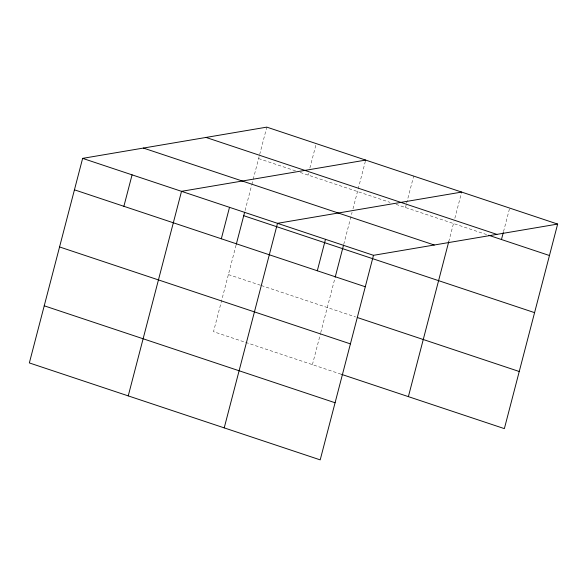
<?xml version="1.0" encoding="UTF-8"?>
<svg xmlns="http://www.w3.org/2000/svg" width="587" height="587" viewBox="0 0 587 587"><rect width="100%" height="100%" fill="white"/><g stroke="black" fill="none" stroke-linecap="round" stroke-linejoin="round"><path stroke-width="0.44" stroke-dasharray="2.94 2.2" d="M236.062 245.131L213.514 331.684L244.742 342.096M245.08 210.513L251.618 185.411M251.845 184.545L252.975 180.216M253.195 179.351L266.799 127.13M308.05 175.058L308.505 173.312M309.87 168.073L316.246 143.61M312.409 364.644L320.524 333.489M320.744 332.624L334.95 278.091M343.747 244.339L352.083 212.311M352.985 208.847L365.686 160.09M405.485 207.534L406.395 204.041M406.622 203.168L413.681 176.085M448.739 241.705L453.934 221.783M454.844 218.291L461.668 192.081M503.514 231.66L509.435 208.95M258.61 158.578L295.907 171.015M300.243 172.461L390.062 202.39M396.064 204.393L486.902 234.668M228.394 274.562L260.496 285.26M261.362 285.546L355.568 316.943M245.615 342.382L341.546 374.359"/><path stroke-width="0.88" d="M557.65 224.073L266.799 127.13L82.635 158.373L29.35 362.927L320.201 459.87L373.486 255.316L557.65 224.073L504.365 428.627L341.546 374.359M123.886 206.301L132.075 174.853M128.237 395.887L181.522 191.333L365.686 160.09M221.321 238.777L229.51 207.328M236.29 244.265L244.632 212.245M224.219 427.879L277.504 223.324L461.668 192.081M317.303 270.768L325.492 239.32M335.177 277.225L343.52 245.205M408.383 396.636L448.739 241.705M501.467 239.525L503.286 232.533M206.022 137.439L496.873 234.382M488.611 235.24L549.454 255.521M143.411 148.063L434.255 245.006M82.635 158.373L373.486 255.316M243.73 215.708L534.581 312.644M74.439 189.821L365.29 286.764M357.278 317.516L519.246 371.505M59.558 246.951L350.41 343.887M44.23 305.805L335.082 402.748"/></g></svg>
